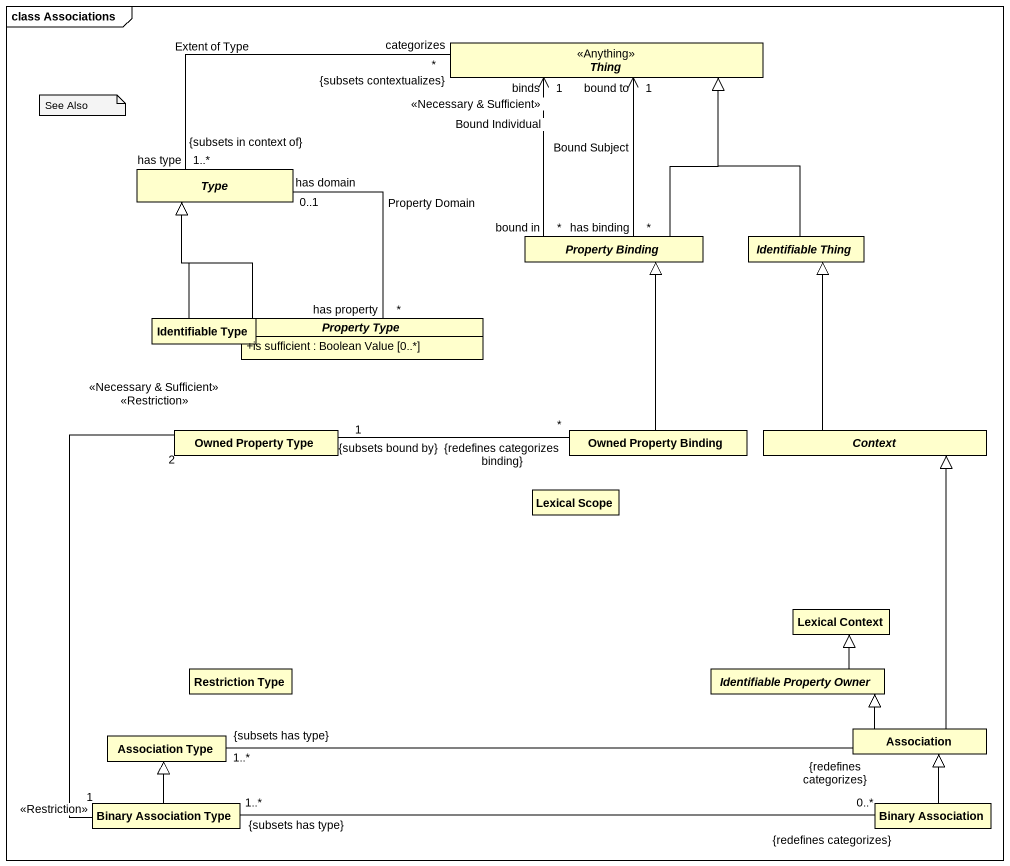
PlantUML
@startuml
mainframe class Associations
hide circle
hide empty members
skinparam classAttributeIconSize 0
abstract class Thing <<Anything>>
abstract class Type
abstract class "Property Binding" as Property_Binding
abstract class "Identifiable Thing" as Identifiable_Thing
class "Identifiable Type" as Identifiable_Type
abstract class "Property Type" as Property_Type {
  +is sufficient : Boolean Value [0..*]
}
class "Owned Property Type" as Owned_Property_Type
class "Owned Property Binding" as Owned_Property_Binding
abstract class Context
class "Lexical Scope" as Lexical_Scope
class "Lexical Context" as Lexical_Context
class "Restriction Type" as Restriction_Type
abstract class "Identifiable Property Owner" as Identifiable_Property_Owner
class "Association Type" as Association_Type
class Association
class "Binary Association Type" as Binary_Association_Type
class "Binary Association" as Binary_Association
Thing "bound to\n1" <-- "has binding\n*" Property_Binding : Bound Subject
Type "has type\n1..*\n{subsets in context of}" -right- "categorizes\n*\n{subsets contextualizes}" Thing : Extent of Type
Type "has domain\n0..1" -- "has property\n*" Property_Type : Property Domain
Property_Binding -up-|> Thing
Property_Binding "bound in\n*" -up-> "binds\n<<Necessary & Sufficient>>\n1" Thing : Bound Individual
Identifiable_Thing -up-|> Thing
Identifiable_Type -up-|> Type
Property_Type -up-|> Type
Owned_Property_Binding -up-|> Property_Binding
Owned_Property_Binding "*\n{redefines categorizes binding}" -left- "1\n{subsets bound by}" Owned_Property_Type
Context -up-|> Identifiable_Thing
Identifiable_Property_Owner -up-|> Lexical_Context
Association_Type "1..*\n{subsets has type}" -right- "{redefines categorizes}" Association
Association -up-|> Context
Association -left-|> Identifiable_Property_Owner
Binary_Association_Type "1\n<<Restriction>>" -up- "<<Necessary & Sufficient>> <<Restriction>>\n2" Owned_Property_Type
Binary_Association_Type -up-|> Association_Type
Binary_Association_Type "1..*\n{subsets has type}" -right- "0..*\n{redefines categorizes}" Binary_Association
Binary_Association -up-|> Association
note as N1
  See Also
end note
@enduml
